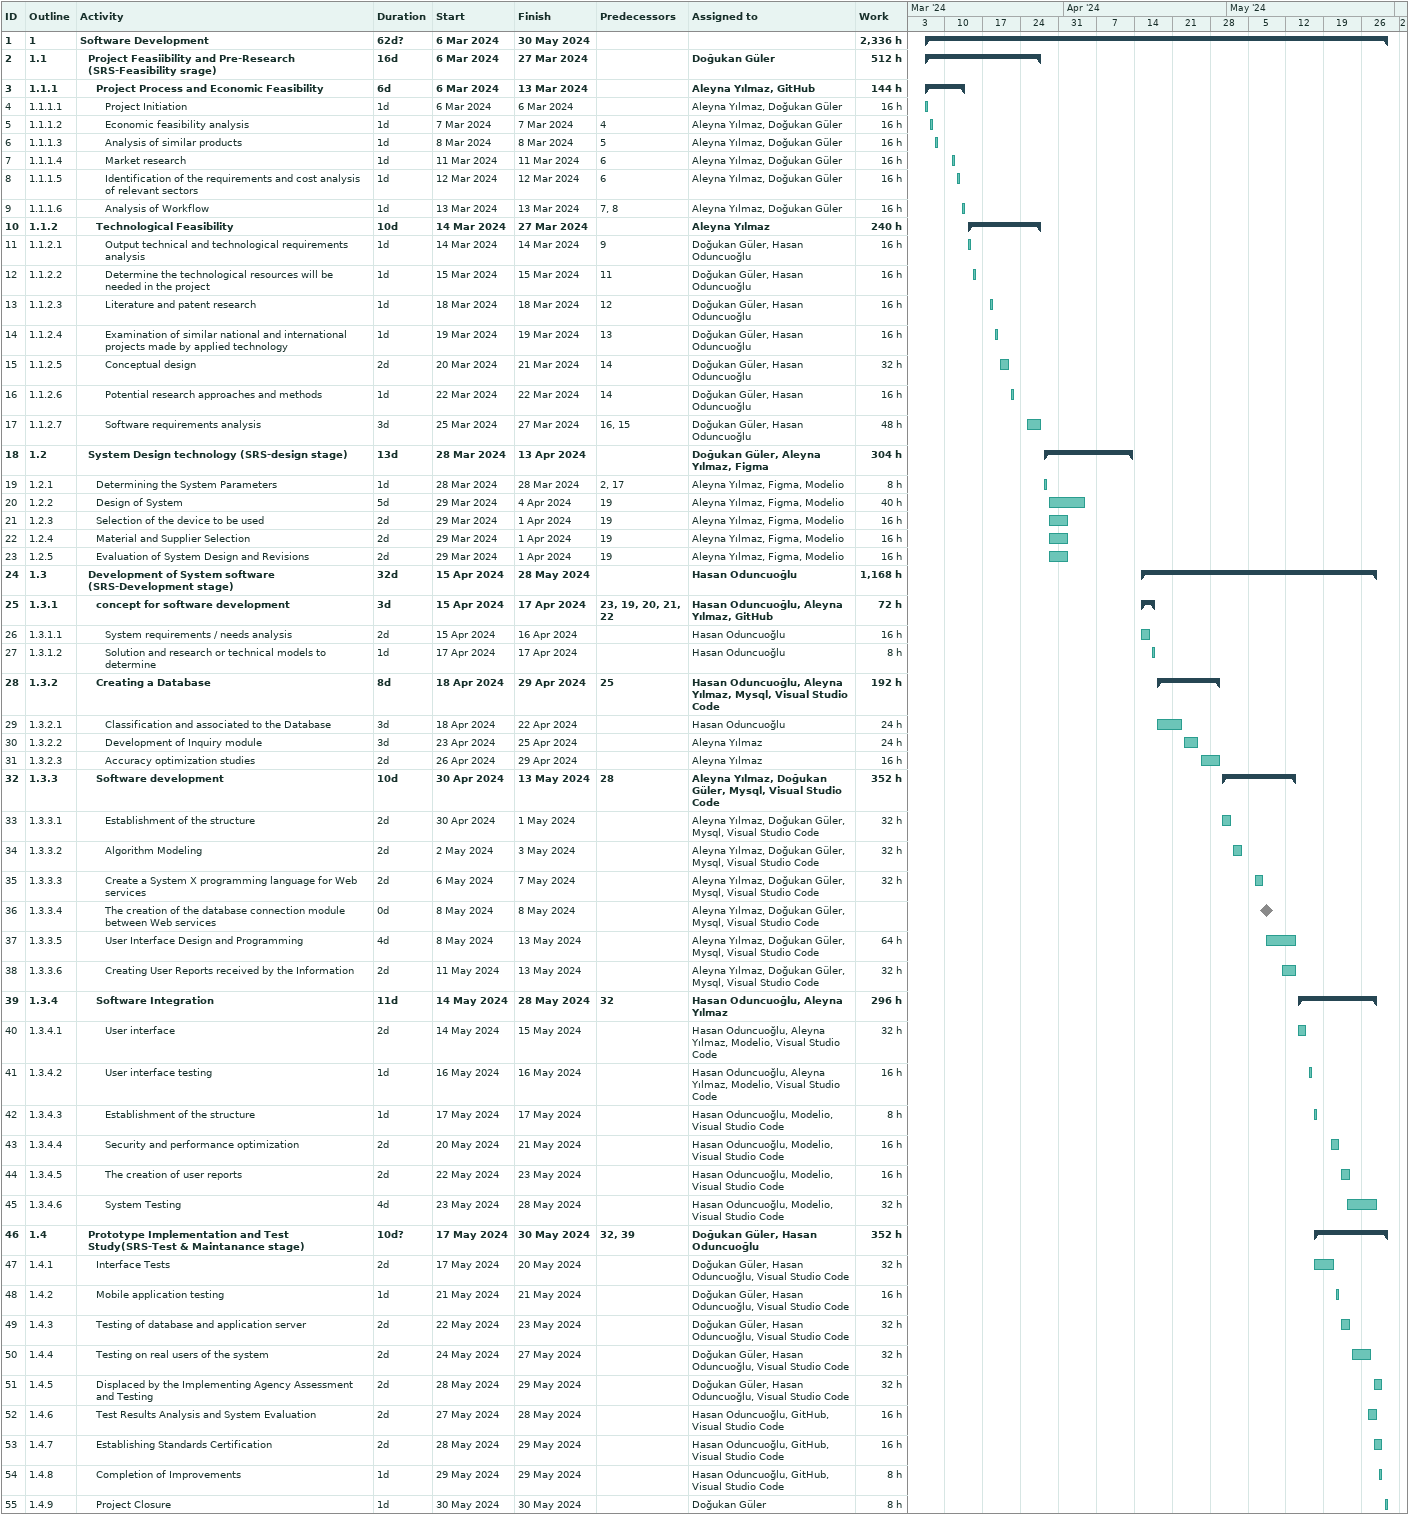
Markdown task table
| ID | WBS | Task | Duration | Start | Finish | Predecessors | Resources | Work (h) |
|---|---|---|---|---|---|---|---|---|
| 1 | 1 | **Software Development** | 62d? | 2024-03-06 | 2024-05-30 |  |  | 2336 |
| 2 | 1.1 | **Project Feasiibility and Pre-Research (SRS-Feasibility srage)** | 16d | 2024-03-06 | 2024-03-27 |  | Doğukan Güler | 512 |
| 3 | 1.1.1 | **Project Process and Economic Feasibility** | 6d | 2024-03-06 | 2024-03-13 |  | Aleyna Yılmaz, GitHub | 144 |
| 4 | 1.1.1.1 | Project Initiation | 1d | 2024-03-06 | 2024-03-06 |  | Aleyna Yılmaz, Doğukan Güler | 16 |
| 5 | 1.1.1.2 | Economic feasibility analysis | 1d | 2024-03-07 | 2024-03-07 | 4 | Aleyna Yılmaz, Doğukan Güler | 16 |
| 6 | 1.1.1.3 | Analysis of similar products | 1d | 2024-03-08 | 2024-03-08 | 5 | Aleyna Yılmaz, Doğukan Güler | 16 |
| 7 | 1.1.1.4 | Market research | 1d | 2024-03-11 | 2024-03-11 | 6 | Aleyna Yılmaz, Doğukan Güler | 16 |
| 8 | 1.1.1.5 | Identification of the requirements and cost analysis of relevant sectors | 1d | 2024-03-12 | 2024-03-12 | 6 | Aleyna Yılmaz, Doğukan Güler | 16 |
| 9 | 1.1.1.6 | Analysis of Workflow | 1d | 2024-03-13 | 2024-03-13 | 7, 8 | Aleyna Yılmaz, Doğukan Güler | 16 |
| 10 | 1.1.2 | **Technological Feasibility** | 10d | 2024-03-14 | 2024-03-27 |  | Aleyna Yılmaz | 240 |
| 11 | 1.1.2.1 | Output technical and technological requirements analysis | 1d | 2024-03-14 | 2024-03-14 | 9 | Doğukan Güler, Hasan Oduncuoğlu | 16 |
| 12 | 1.1.2.2 | Determine the technological resources will be needed in the project | 1d | 2024-03-15 | 2024-03-15 | 11 | Doğukan Güler, Hasan Oduncuoğlu | 16 |
| 13 | 1.1.2.3 | Literature and patent research | 1d | 2024-03-18 | 2024-03-18 | 12 | Doğukan Güler, Hasan Oduncuoğlu | 16 |
| 14 | 1.1.2.4 | Examination of similar national and international projects made by applied technology | 1d | 2024-03-19 | 2024-03-19 | 13 | Doğukan Güler, Hasan Oduncuoğlu | 16 |
| 15 | 1.1.2.5 | Conceptual design | 2d | 2024-03-20 | 2024-03-21 | 14 | Doğukan Güler, Hasan Oduncuoğlu | 32 |
| 16 | 1.1.2.6 | Potential research approaches and methods | 1d | 2024-03-22 | 2024-03-22 | 14 | Doğukan Güler, Hasan Oduncuoğlu | 16 |
| 17 | 1.1.2.7 | Software requirements analysis | 3d | 2024-03-25 | 2024-03-27 | 16, 15 | Doğukan Güler, Hasan Oduncuoğlu | 48 |
| 18 | 1.2 | **System Design technology (SRS-design stage)** | 13d | 2024-03-28 | 2024-04-13 |  | Doğukan Güler, Aleyna Yılmaz, Figma | 304 |
| 19 | 1.2.1 | Determining the System Parameters | 1d | 2024-03-28 | 2024-03-28 | 2, 17 | Aleyna Yılmaz, Figma, Modelio | 8 |
| 20 | 1.2.2 | Design of System | 5d | 2024-03-29 | 2024-04-04 | 19 | Aleyna Yılmaz, Figma, Modelio | 40 |
| 21 | 1.2.3 | Selection of the device to be used | 2d | 2024-03-29 | 2024-04-01 | 19 | Aleyna Yılmaz, Figma, Modelio | 16 |
| 22 | 1.2.4 | Material and Supplier Selection | 2d | 2024-03-29 | 2024-04-01 | 19 | Aleyna Yılmaz, Figma, Modelio | 16 |
| 23 | 1.2.5 | Evaluation of System Design and Revisions | 2d | 2024-03-29 | 2024-04-01 | 19 | Aleyna Yılmaz, Figma, Modelio | 16 |
| 24 | 1.3 | **Development of System software (SRS-Development stage)** | 32d | 2024-04-15 | 2024-05-28 |  | Hasan Oduncuoğlu | 1168 |
| 25 | 1.3.1 | **concept for software development** | 3d | 2024-04-15 | 2024-04-17 | 23, 19, 20, 21, 22 | Hasan Oduncuoğlu, Aleyna Yılmaz, GitHub | 72 |
| 26 | 1.3.1.1 | System requirements / needs analysis | 2d | 2024-04-15 | 2024-04-16 |  | Hasan Oduncuoğlu | 16 |
| 27 | 1.3.1.2 | Solution and research or technical models to determine | 1d | 2024-04-17 | 2024-04-17 |  | Hasan Oduncuoğlu | 8 |
| 28 | 1.3.2 | **Creating a Database** | 8d | 2024-04-18 | 2024-04-29 | 25 | Hasan Oduncuoğlu, Aleyna Yılmaz, Mysql, Visual Studio Code | 192 |
| 29 | 1.3.2.1 | Classification and associated to the Database | 3d | 2024-04-18 | 2024-04-22 |  | Hasan Oduncuoğlu | 24 |
| 30 | 1.3.2.2 | Development of Inquiry module | 3d | 2024-04-23 | 2024-04-25 |  | Aleyna Yılmaz | 24 |
| 31 | 1.3.2.3 | Accuracy optimization studies | 2d | 2024-04-26 | 2024-04-29 |  | Aleyna Yılmaz | 16 |
| 32 | 1.3.3 | **Software development** | 10d | 2024-04-30 | 2024-05-13 | 28 | Aleyna Yılmaz, Doğukan Güler, Mysql, Visual Studio Code | 352 |
| 33 | 1.3.3.1 | Establishment of the structure | 2d | 2024-04-30 | 2024-05-01 |  | Aleyna Yılmaz, Doğukan Güler, Mysql, Visual Studio Code | 32 |
| 34 | 1.3.3.2 | Algorithm Modeling | 2d | 2024-05-02 | 2024-05-03 |  | Aleyna Yılmaz, Doğukan Güler, Mysql, Visual Studio Code | 32 |
| 35 | 1.3.3.3 | Create a System X programming language for Web services | 2d | 2024-05-06 | 2024-05-07 |  | Aleyna Yılmaz, Doğukan Güler, Mysql, Visual Studio Code | 32 |
| 36 | 1.3.3.4 | The creation of the database connection module between Web services | 0d | 2024-05-08 | 2024-05-08 |  | Aleyna Yılmaz, Doğukan Güler, Mysql, Visual Studio Code |  |
| 37 | 1.3.3.5 | User Interface Design and Programming | 4d | 2024-05-08 | 2024-05-13 |  | Aleyna Yılmaz, Doğukan Güler, Mysql, Visual Studio Code | 64 |
| 38 | 1.3.3.6 | Creating User Reports received by the Information | 2d | 2024-05-11 | 2024-05-13 |  | Aleyna Yılmaz, Doğukan Güler, Mysql, Visual Studio Code | 32 |
| 39 | 1.3.4 | **Software Integration** | 11d | 2024-05-14 | 2024-05-28 | 32 | Hasan Oduncuoğlu, Aleyna Yılmaz | 296 |
| 40 | 1.3.4.1 | User interface | 2d | 2024-05-14 | 2024-05-15 |  | Hasan Oduncuoğlu, Aleyna Yılmaz, Modelio, Visual Studio Code | 32 |
| 41 | 1.3.4.2 | User interface testing | 1d | 2024-05-16 | 2024-05-16 |  | Hasan Oduncuoğlu, Aleyna Yılmaz, Modelio, Visual Studio Code | 16 |
| 42 | 1.3.4.3 | Establishment of the structure | 1d | 2024-05-17 | 2024-05-17 |  | Hasan Oduncuoğlu, Modelio, Visual Studio Code | 8 |
| 43 | 1.3.4.4 | Security and performance optimization | 2d | 2024-05-20 | 2024-05-21 |  | Hasan Oduncuoğlu, Modelio, Visual Studio Code | 16 |
| 44 | 1.3.4.5 | The creation of user reports | 2d | 2024-05-22 | 2024-05-23 |  | Hasan Oduncuoğlu, Modelio, Visual Studio Code | 16 |
| 45 | 1.3.4.6 | System Testing | 4d | 2024-05-23 | 2024-05-28 |  | Hasan Oduncuoğlu, Modelio, Visual Studio Code | 32 |
| 46 | 1.4 | **Prototype Implementation and Test Study(SRS-Test & Maintanance stage)** | 10d? | 2024-05-17 | 2024-05-30 | 32, 39 | Doğukan Güler, Hasan Oduncuoğlu | 352 |
| 47 | 1.4.1 | Interface Tests | 2d | 2024-05-17 | 2024-05-20 |  | Doğukan Güler, Hasan Oduncuoğlu, Visual Studio Code | 32 |
| 48 | 1.4.2 | Mobile application testing | 1d | 2024-05-21 | 2024-05-21 |  | Doğukan Güler, Hasan Oduncuoğlu, Visual Studio Code | 16 |
| 49 | 1.4.3 | Testing of database and application server | 2d | 2024-05-22 | 2024-05-23 |  | Doğukan Güler, Hasan Oduncuoğlu, Visual Studio Code | 32 |
| 50 | 1.4.4 | Testing on real users of the system | 2d | 2024-05-24 | 2024-05-27 |  | Doğukan Güler, Hasan Oduncuoğlu, Visual Studio Code | 32 |
| 51 | 1.4.5 | Displaced by the Implementing Agency Assessment and Testing | 2d | 2024-05-28 | 2024-05-29 |  | Doğukan Güler, Hasan Oduncuoğlu, Visual Studio Code | 32 |
| 52 | 1.4.6 | Test Results Analysis and System Evaluation | 2d | 2024-05-27 | 2024-05-28 |  | Hasan Oduncuoğlu, GitHub, Visual Studio Code | 16 |
| 53 | 1.4.7 | Establishing Standards Certification | 2d | 2024-05-28 | 2024-05-29 |  | Hasan Oduncuoğlu, GitHub, Visual Studio Code | 16 |
| 54 | 1.4.8 | Completion of Improvements | 1d | 2024-05-29 | 2024-05-29 |  | Hasan Oduncuoğlu, GitHub, Visual Studio Code | 8 |
| 55 | 1.4.9 | Project Closure | 1d | 2024-05-30 | 2024-05-30 |  | Doğukan Güler | 8 |
